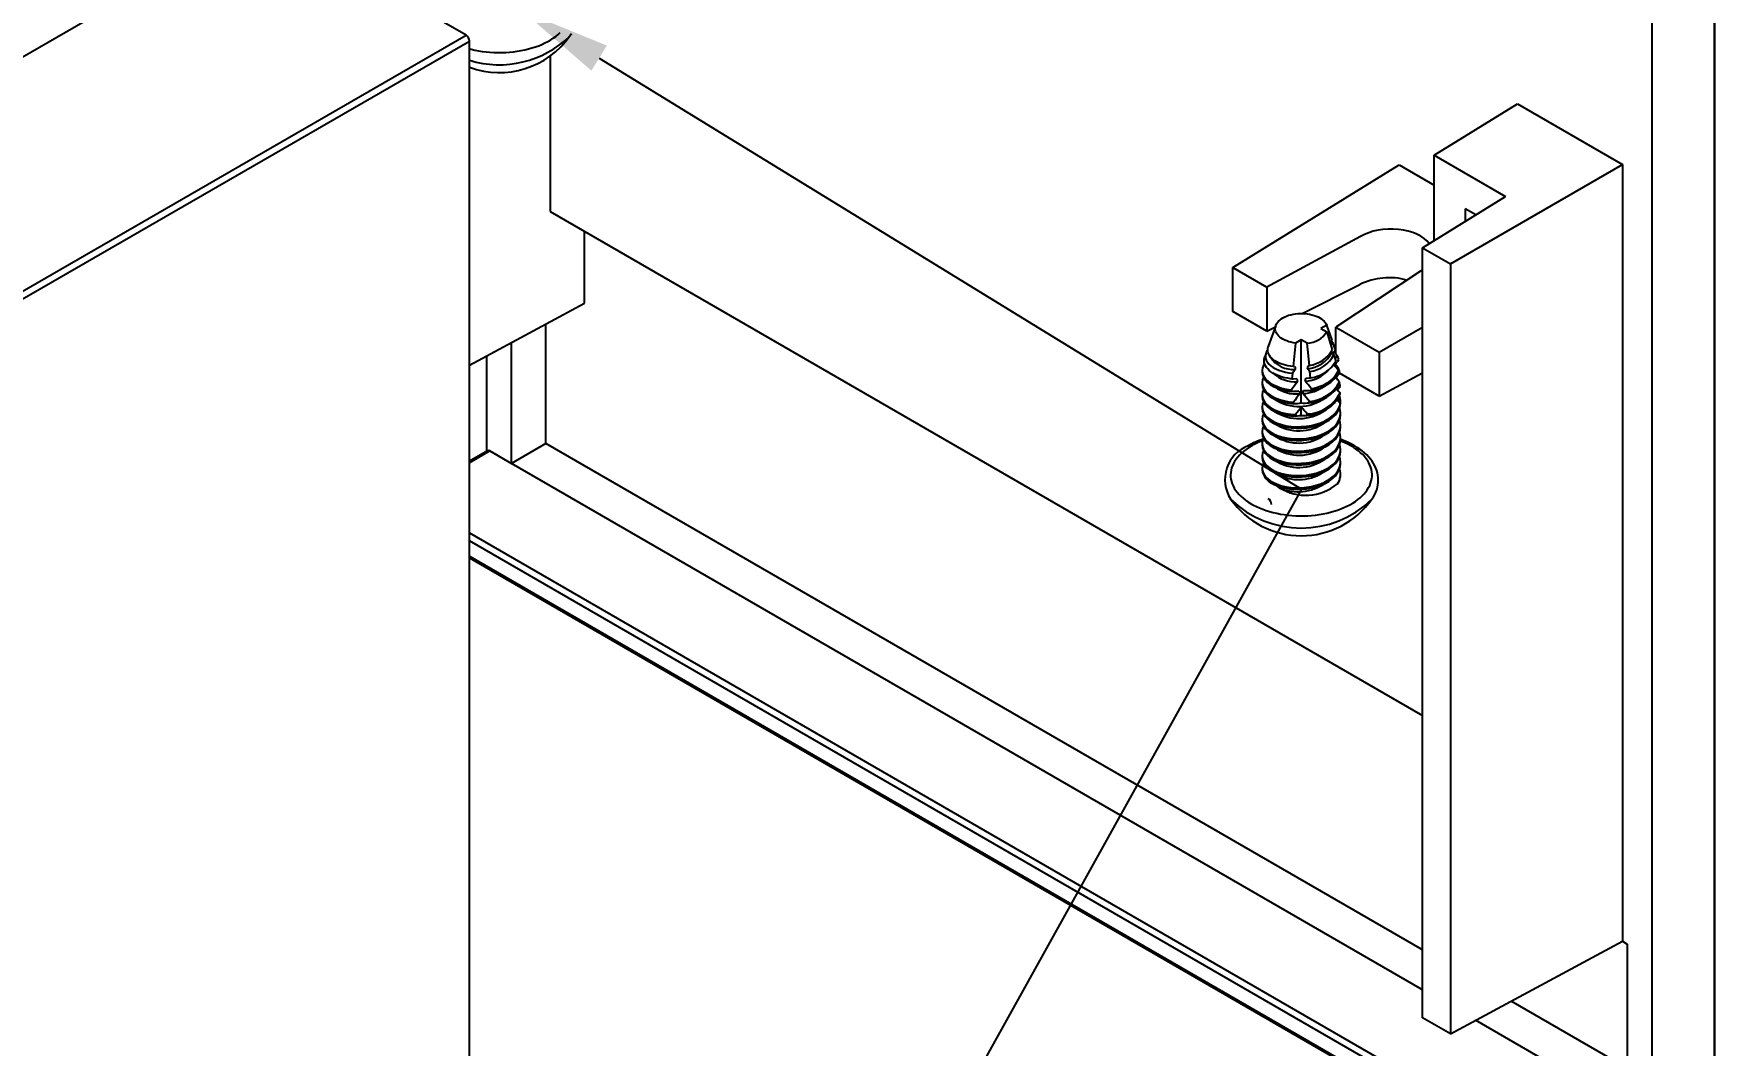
# Model space of a CAD drawing. Header units: inches. Extents: x 0 to 6.94, y -7.57 to 0.
# Drawn here: x 3.424 to 6.938, y -5.024 to -2.91 of the extents above; entities that cross this region are included whole.
import ezdxf
from ezdxf import colors
from ezdxf.entities.mleader import LeaderData, LeaderLine
from ezdxf.math import Vec2, Vec3

# ---------------------------------------------------------------- set-up
doc = ezdxf.new("R2010")
doc.units = ezdxf.units.IN
doc.header["$LTSCALE"] = 0.5
doc.header["$MEASUREMENT"] = 0
for name, color, linetype in [('End Cap', 92, 'CONTINUOUS'), ('FAB DWG', 221, 'CONTINUOUS'), ('Hardware', 242, 'CONTINUOUS'), ('Housing', 150, 'CONTINUOUS')]:
    doc.layers.add(name, color=color, linetype=linetype)
doc.layers.add('Text-Unprinted', color=131, linetype='CONTINUOUS', plot=False)
doc.styles.add('LSAD_Standard', font='arial.ttf')

msp = doc.modelspace()

# ---------------------------------------------------------------- linework, layer by layer
at = {"layer": 'End Cap', "transparency": 16777216}
for p, q in [((6.9385, -5.1459), (6.9385, -1.4055)), ((6.8085, -5.1936), (6.8085, -1.4805)), ((4.5037, -2.9568), (4.5037, -3.2817)), ((6.3528, -3.1641), (6.5265, -3.0567)), ((6.5265, -3.0567), (6.7463, -3.1836)), ((5.9316, -3.3991), (6.279, -3.1843)), ((6.279, -3.1843), (6.3528, -3.2269)), ((6.3528, -3.1641), (6.5019, -3.2502)), ((6.3528, -3.3424), (6.3528, -3.1641)), ((6.3866, -3.3913), (6.7463, -3.1836)), ((6.7463, -3.1836), (6.7463, -4.8069)), ((6.3282, -3.3576), (6.5019, -3.2502)), ((4.5037, -3.2817), (6.3282, -4.3349)), ((6.4173, -3.2759), (6.4173, -3.3025)), ((6.4396, -3.2888), (6.4173, -3.2759)), ((4.5757, -3.4736), (4.5757, -3.3232)), ((6.1985, -3.3342), (6.0023, -3.4399)), ((6.3282, -3.3576), (6.3866, -3.3913)), ((6.3282, -4.9666), (6.3282, -3.3576)), ((5.9316, -3.3991), (6.0023, -3.4399)), ((5.9316, -3.491), (5.9316, -3.3991)), ((6.3236, -3.4064), (6.147, -3.5234)), ((6.3866, -3.3913), (6.3866, -5.0003)), ((6.0023, -3.4399), (6.0024, -3.5318)), ((6.0764, -3.4948), (6.197, -3.4344)), ((4.3351, -3.603), (4.5757, -3.4736)), ((6.0024, -3.5318), (5.9316, -3.491)), ((4.4949, -3.7667), (4.4949, -3.5171)), ((6.0024, -3.5318), (6.0206, -3.5228)), ((6.147, -3.5234), (6.2374, -3.5756)), ((6.147, -3.5791), (6.147, -3.5234)), ((6.2374, -3.5756), (6.3282, -3.5232)), ((4.3708, -3.5838), (4.3708, -3.7829)), ((4.4229, -3.8082), (4.4229, -3.5557)), ((6.2374, -3.5756), (6.2374, -3.6675)), ((6.2374, -3.6675), (6.1544, -3.6196)), ((6.2374, -3.6675), (6.3282, -3.6187)), ((4.3729, -3.7817), (4.3351, -3.8035)), ((4.3779, -3.7822), (4.3351, -3.8069)), ((4.3779, -3.7822), (4.4229, -3.8082)), ((4.4949, -3.7667), (4.4229, -3.8082)), ((6.3282, -4.8251), (4.4949, -3.7667)), ((6.3282, -4.9081), (4.4229, -3.8082)), ((4.3351, -3.9534), (6.6318, -5.2793)), ((6.6247, -5.2915), (4.3351, -3.9698)), ((4.3351, -4.0024), (6.6247, -5.3242)), ((4.3351, -4.0058), (6.6268, -5.3288)), ((6.3866, -5.0003), (6.7463, -4.8069)), ((6.7463, -4.8069), (6.7564, -4.8127)), ((6.7564, -4.8127), (6.7564, -5.1553)), ((6.7564, -5.0722), (6.5136, -4.9321)), ((6.3866, -5.0003), (6.3282, -4.9666)), ((6.7564, -5.1553), (6.4391, -4.9721))]:
    msp.add_line(p, q, dxfattribs=at)
for centre, radius, start, end in [((6.2588, -3.5612), 0.141, 74.8851, 115.9794), ((4.3749, -3.7863), 0.00503, 54.3824, 114.3071)]:
    msp.add_arc(centre, radius, start, end, dxfattribs=at)
for start_param, end_param in [(0.397845, 2.34669), (5.488283, 5.564535)]:
    msp.add_ellipse((6.2611, -3.3703), major_axis=(0.0885, 0.0014), ratio=0.58727, start_param=start_param, end_param=end_param, dxfattribs=at)
at = {"layer": 'Hardware', "linetype": 'Continuous', "lineweight": 25, "transparency": 16777216}
for p, q in [((4.545, -2.915), (4.5454, -2.9145)), ((6.0213, -3.5199), (6.0056, -3.5642)), ((6.0747, -3.5498), (6.0625, -3.5569)), ((6.0747, -3.6819), (6.0747, -3.5498)), ((6.0869, -3.5569), (6.0747, -3.5498)), ((6.1278, -3.5192), (6.1156, -3.5262)), ((6.1156, -3.5262), (6.1278, -3.5333)), ((6.1389, -3.5505), (6.1278, -3.5192)), ((6.1278, -3.5333), (6.1394, -3.571)), ((6.0009, -3.5773), (5.9982, -3.5852)), ((6.0625, -3.5569), (6.0577, -3.6054)), ((6.0915, -3.6033), (6.0869, -3.5569)), ((6.138, -3.5516), (6.1389, -3.5505)), ((6.1418, -3.5587), (6.138, -3.5521)), ((6.1418, -3.5587), (6.1382, -3.5587)), ((6.1383, -3.5765), (6.1426, -3.5811)), ((6.146, -3.5709), (6.1418, -3.5587)), ((6.1426, -3.5811), (6.1466, -3.5944)), ((5.9927, -3.614), (5.9927, -3.6172)), ((6.0564, -3.6193), (6.0552, -3.6315)), ((6.0577, -3.6054), (6.061, -3.6053)), ((6.0887, -3.6035), (6.0915, -3.6033)), ((6.094, -3.6294), (6.0927, -3.6164)), ((6.1532, -3.5913), (6.1518, -3.5871)), ((6.1526, -3.6137), (6.1538, -3.6178)), ((6.1547, -3.6154), (6.1531, -3.6154)), ((6.1538, -3.6178), (6.1538, -3.6178)), ((5.9927, -3.6395), (5.9927, -3.6427)), ((6.1556, -3.6438), (6.1535, -3.6439)), ((6.1556, -3.6438), (6.1546, -3.6412)), ((5.9927, -3.665), (5.9927, -3.6682)), ((6.1563, -3.6746), (6.1511, -3.6776)), ((6.1562, -3.6724), (6.1517, -3.6727)), ((6.1562, -3.6724), (6.1546, -3.6665)), ((6.1567, -3.681), (6.1567, -3.6793)), ((5.9927, -3.6905), (5.9927, -3.6937)), ((5.9927, -3.716), (5.9927, -3.7192)), ((6.0747, -3.7079), (6.0747, -3.6908)), ((6.1567, -3.7065), (6.1567, -3.7033)), ((5.9927, -3.7416), (5.9927, -3.7447)), ((6.1567, -3.732), (6.1567, -3.7288)), ((6.1567, -3.7575), (6.1567, -3.7543)), ((5.9927, -3.7671), (5.9927, -3.7703)), ((5.9927, -3.7926), (5.9927, -3.7958)), ((6.1567, -3.783), (6.1567, -3.7798)), ((5.9927, -3.8181), (5.9927, -3.8213)), ((6.1567, -3.8085), (6.1567, -3.8054)), ((6.1567, -3.8324), (6.1567, -3.8309)), ((6.2221, -3.8832), (6.2225, -3.8827))]:
    msp.add_line(p, q, dxfattribs=at)
at = {"layer": 'Hardware', "linetype": 'Continuous', "lineweight": 25, "transparency": 16777216, "flags": 128}
for points in [[(4.3351, -2.9416), (4.3386, -2.9426), (4.3462, -2.9443), (4.354, -2.9459), (4.3619, -2.9471), (4.37, -2.9482), (4.3781, -2.9489), (4.3863, -2.9494), (4.3945, -2.9496), (4.4027, -2.9496), (4.4109, -2.9493), (4.4191, -2.9487), (4.4272, -2.9479), (4.4352, -2.9468), (4.4431, -2.9455), (4.4508, -2.9439), (4.4584, -2.9421), (4.4658, -2.94), (4.473, -2.9377), (4.48, -2.9352), (4.4867, -2.9324), (4.4931, -2.9295), (4.4992, -2.9263), (4.5051, -2.9229), (4.5105, -2.9194), (4.5157, -2.9157), (4.5204, -2.9118), (4.5248, -2.9078)], [(4.5449, -2.9151), (4.5453, -2.9146), (4.5484, -2.9098)], [(6.0625, -3.5569), (6.0576, -3.5561), (6.0529, -3.5551), (6.0484, -3.5538), (6.0441, -3.5522), (6.04, -3.5505), (6.0363, -3.5485), (6.0329, -3.5464), (6.0298, -3.5441), (6.0272, -3.5416), (6.0249, -3.539), (6.0231, -3.5363), (6.0217, -3.5335), (6.0207, -3.5306), (6.0203, -3.5277), (6.0202, -3.5248), (6.0207, -3.5219), (6.0216, -3.5191), (6.023, -3.5163), (6.0248, -3.5135), (6.0271, -3.5109), (6.0297, -3.5085), (6.0328, -3.5061), (6.0362, -3.504), (6.0399, -3.502), (6.0439, -3.5003), (6.0482, -3.4987), (6.0527, -3.4974), (6.0574, -3.4964), (6.0623, -3.4956), (6.0672, -3.4951), (6.0723, -3.4948), (6.0773, -3.4948), (6.0823, -3.4951), (6.0873, -3.4956), (6.0921, -3.4964), (6.0968, -3.4975), (6.1013, -3.4988), (6.1056, -3.5003), (6.1096, -3.5021), (6.1134, -3.5041), (6.1167, -3.5062), (6.1198, -3.5085), (6.1224, -3.511), (6.1246, -3.5136), (6.1264, -3.5164), (6.1278, -3.5192)], [(6.0044, -3.5709), (6.0044, -3.5709), (6.0019, -3.5751), (6.0003, -3.5795), (5.9997, -3.5839), (6.0001, -3.5882), (6.0015, -3.5924), (6.0037, -3.5966), (6.0069, -3.6005), (6.011, -3.6042), (6.0158, -3.6076), (6.0213, -3.6107), (6.0276, -3.6134), (6.0345, -3.6157), (6.0414, -3.6174), (6.0488, -3.6186), (6.0564, -3.6193)], [(6.0577, -3.6054), (6.0521, -3.6048), (6.0468, -3.604), (6.0416, -3.6029), (6.0365, -3.6015), (6.0317, -3.5998), (6.0273, -3.598), (6.0232, -3.5959), (6.0194, -3.5936), (6.016, -3.5911), (6.013, -3.5886), (6.0104, -3.5859), (6.0082, -3.583), (6.0065, -3.58), (6.0053, -3.577), (6.0046, -3.574), (6.0044, -3.5708), (6.0047, -3.5677), (6.0055, -3.5646), (6.0056, -3.5642)], [(6.1401, -3.5785), (6.1433, -3.5745), (6.146, -3.5709)], [(5.9978, -3.5992), (5.9955, -3.6027), (5.9934, -3.6082), (5.9927, -3.6138), (5.9934, -3.6195), (5.9955, -3.6251), (5.999, -3.6305), (6.0039, -3.6356), (6.0098, -3.6402), (6.0167, -3.6442), (6.0246, -3.6477), (6.0335, -3.6507), (6.0433, -3.6529), (6.0538, -3.6544)], [(5.9927, -3.6172), (5.9934, -3.6227), (5.9955, -3.6283), (5.999, -3.6337), (6.0039, -3.6388), (6.0098, -3.6434), (6.0167, -3.6474), (6.0247, -3.651), (6.0337, -3.6539), (6.0437, -3.6562), (6.0543, -3.6576)], [(6.0552, -3.6315), (6.0522, -3.6312), (6.0462, -3.6304), (6.0404, -3.6292), (6.0346, -3.6277), (6.0291, -3.626), (6.0241, -3.624), (6.0194, -3.6218), (6.015, -3.6193), (6.011, -3.6166), (6.0076, -3.6138), (6.0045, -3.6108), (6.0019, -3.6076), (5.9998, -3.6043), (5.9983, -3.601), (5.9973, -3.5976), (5.9968, -3.5941), (5.9969, -3.5906), (5.9976, -3.5871), (5.9982, -3.5852)], [(6.0621, -3.6117), (6.0589, -3.6159), (6.0564, -3.6193)], [(6.0927, -3.6164), (6.0912, -3.6145), (6.0876, -3.6101)], [(6.1468, -3.6291), (6.1506, -3.6243), (6.1548, -3.619)], [(5.9955, -3.6283), (5.9934, -3.6337), (5.9927, -3.6393), (5.9934, -3.645), (5.9955, -3.6506), (5.999, -3.6561), (6.0039, -3.6611), (6.0098, -3.6657), (6.0167, -3.6697), (6.0236, -3.6729), (6.0313, -3.6755), (6.0397, -3.6777), (6.0487, -3.6793), (6.0582, -3.6803)], [(5.9927, -3.6427), (5.9934, -3.6482), (5.9955, -3.6538), (5.999, -3.6593), (6.0039, -3.6643), (6.0098, -3.6689), (6.0167, -3.6729), (6.0237, -3.6761), (6.0315, -3.6788), (6.04, -3.681), (6.0492, -3.6825), (6.0587, -3.6835)], [(5.9955, -3.6538), (5.9934, -3.6592), (5.9927, -3.6648), (5.9934, -3.6705), (5.9955, -3.6762), (5.999, -3.6816), (6.0039, -3.6866), (6.0098, -3.6912), (6.0167, -3.6953), (6.0243, -3.6986), (6.0329, -3.7015), (6.0423, -3.7037), (6.0523, -3.7053), (6.0627, -3.706)], [(6.0552, -3.6315), (6.0583, -3.6314), (6.0655, -3.631)], [(6.0841, -3.6298), (6.0914, -3.6295), (6.094, -3.6294)], [(6.0959, -3.6522), (6.1063, -3.6497), (6.1164, -3.6462)], [(6.1511, -3.6339), (6.1497, -3.6313), (6.1473, -3.6284)], [(6.1482, -3.6526), (6.1517, -3.6562), (6.1556, -3.6605)], [(6.15, -3.6544), (6.151, -3.6532), (6.1557, -3.6474)], [(5.9927, -3.6682), (5.9934, -3.6737), (5.9955, -3.6793), (5.999, -3.6848), (6.0039, -3.6898), (6.0098, -3.6944), (6.0167, -3.6984), (6.0244, -3.7019), (6.0331, -3.7048), (6.0426, -3.707), (6.0528, -3.7085), (6.0633, -3.7092)], [(5.9955, -3.6793), (5.9934, -3.6847), (5.9927, -3.6903), (5.9934, -3.696), (5.9955, -3.7017), (5.999, -3.7071), (6.0039, -3.7122), (6.0098, -3.7167), (6.0167, -3.7208), (6.0245, -3.7243), (6.0334, -3.7272), (6.0431, -3.7294), (6.0535, -3.7309), (6.0642, -3.7316), (6.0751, -3.7314), (6.0857, -3.7304), (6.0959, -3.7288), (6.1058, -3.7264), (6.1154, -3.7231), (6.1244, -3.7191), (6.1327, -3.7144), (6.1402, -3.7088), (6.1464, -3.7027), (6.1512, -3.6963), (6.1544, -3.6898), (6.1563, -3.683), (6.1563, -3.683)], [(5.9927, -3.6937), (5.9934, -3.6992), (5.9955, -3.7049), (5.999, -3.7103), (6.0039, -3.7153), (6.0098, -3.7199), (6.0167, -3.724), (6.0245, -3.7274), (6.0334, -3.7304), (6.0431, -3.7326), (6.0535, -3.7341), (6.0642, -3.7347), (6.0751, -3.7346), (6.0857, -3.7336), (6.0959, -3.732), (6.1058, -3.7296), (6.1154, -3.7263), (6.1244, -3.7223), (6.1327, -3.7176), (6.1399, -3.7122), (6.1459, -3.7065), (6.1506, -3.7004), (6.1539, -3.6942), (6.156, -3.6879), (6.1567, -3.6812), (6.1567, -3.681)], [(6.1497, -3.6761), (6.1516, -3.6781), (6.1563, -3.683)], [(5.9955, -3.7048), (5.9934, -3.7102), (5.9927, -3.7158), (5.9934, -3.7216), (5.9955, -3.7272), (5.999, -3.7326), (6.0039, -3.7377), (6.0098, -3.7423), (6.0167, -3.7463), (6.0245, -3.7498), (6.0334, -3.7527), (6.0431, -3.7549), (6.0535, -3.7564), (6.0642, -3.7571), (6.0751, -3.7569), (6.0857, -3.756), (6.0959, -3.7543), (6.1058, -3.7519), (6.1154, -3.7487), (6.1244, -3.7446), (6.1327, -3.7399), (6.1399, -3.7346), (6.1459, -3.7288), (6.1506, -3.7227), (6.1539, -3.7166), (6.156, -3.7102), (6.1567, -3.7035), (6.156, -3.6967), (6.1546, -3.6921)], [(5.9927, -3.7192), (5.9934, -3.7247), (5.9955, -3.7304), (5.999, -3.7358), (6.0039, -3.7409), (6.0098, -3.7455), (6.0167, -3.7495), (6.0245, -3.753), (6.0334, -3.7559), (6.0431, -3.7581), (6.0535, -3.7596), (6.0642, -3.7603), (6.0751, -3.7601), (6.0857, -3.7591), (6.0959, -3.7575), (6.1058, -3.7551), (6.1154, -3.7518), (6.1244, -3.7478), (6.1327, -3.7431), (6.1399, -3.7378), (6.1459, -3.732), (6.1506, -3.7259), (6.1539, -3.7198), (6.156, -3.7134), (6.1567, -3.7067), (6.1567, -3.7065)], [(5.9955, -3.7304), (5.9934, -3.7357), (5.9927, -3.7414), (5.9934, -3.7471), (5.9955, -3.7527), (5.999, -3.7581), (6.0039, -3.7632), (6.0098, -3.7678), (6.0167, -3.7718), (6.0245, -3.7753), (6.0334, -3.7782), (6.0431, -3.7805), (6.0535, -3.7819), (6.0642, -3.7826), (6.0751, -3.7824), (6.0857, -3.7815), (6.0959, -3.7798), (6.1058, -3.7774), (6.1154, -3.7742), (6.1244, -3.7702), (6.1327, -3.7654), (6.1399, -3.7601), (6.1459, -3.7543), (6.1506, -3.7483), (6.1539, -3.7421), (6.156, -3.7357), (6.1567, -3.729), (6.156, -3.7222), (6.1546, -3.7176)], [(6.0633, -3.7092), (6.0708, -3.7084), (6.0747, -3.7079)], [(5.9927, -3.7447), (5.9934, -3.7503), (5.9955, -3.7559), (5.999, -3.7613), (6.0039, -3.7664), (6.0098, -3.771), (6.0167, -3.775), (6.0245, -3.7785), (6.0334, -3.7814), (6.0431, -3.7836), (6.0535, -3.7851), (6.0642, -3.7858), (6.0751, -3.7856), (6.0857, -3.7847), (6.0959, -3.783), (6.1058, -3.7806), (6.1154, -3.7774), (6.1244, -3.7733), (6.1327, -3.7686), (6.1399, -3.7633), (6.1459, -3.7575), (6.1506, -3.7514), (6.1539, -3.7453), (6.156, -3.7389), (6.1567, -3.7322), (6.1567, -3.732)], [(5.9955, -3.7559), (5.9934, -3.7613), (5.9927, -3.7669), (5.9934, -3.7726), (5.9955, -3.7782), (5.999, -3.7836), (6.0039, -3.7887), (6.0098, -3.7933), (6.0167, -3.7973), (6.0245, -3.8008), (6.0334, -3.8037), (6.0431, -3.806), (6.0535, -3.8074), (6.0642, -3.8081), (6.0751, -3.8079), (6.0857, -3.807), (6.0959, -3.8053), (6.1058, -3.8029), (6.1154, -3.7997), (6.1244, -3.7957), (6.1327, -3.7909), (6.1399, -3.7856), (6.1459, -3.7798), (6.1506, -3.7738), (6.1539, -3.7676), (6.156, -3.7612), (6.1567, -3.7546), (6.156, -3.7477), (6.1546, -3.7431)], [(5.9927, -3.7703), (5.9934, -3.7758), (5.9955, -3.7814), (5.999, -3.7868), (6.0039, -3.7919), (6.0098, -3.7965), (6.0167, -3.8005), (6.0245, -3.804), (6.0334, -3.8069), (6.0431, -3.8092), (6.0535, -3.8106), (6.0642, -3.8113), (6.0751, -3.8111), (6.0857, -3.8102), (6.0959, -3.8085), (6.1058, -3.8061), (6.1154, -3.8029), (6.1244, -3.7989), (6.1327, -3.7941), (6.1399, -3.7888), (6.1459, -3.783), (6.1506, -3.777), (6.1539, -3.7708), (6.156, -3.7644), (6.1567, -3.7577), (6.1567, -3.7575)], [(6.222, -3.8833), (6.2224, -3.8828), (6.2255, -3.878), (6.2282, -3.8731), (6.2305, -3.8682), (6.2324, -3.8632), (6.2339, -3.8582), (6.2349, -3.8531), (6.2355, -3.8481), (6.2357, -3.843), (6.2355, -3.8379), (6.2349, -3.8329), (6.2338, -3.8279), (6.2324, -3.823), (6.2306, -3.8181), (6.2284, -3.8133), (6.2258, -3.8085), (6.2227, -3.8038), (6.2193, -3.7993), (6.2155, -3.7948), (6.2114, -3.7905), (6.2069, -3.7863), (6.202, -3.7822), (6.1968, -3.7784), (6.1912, -3.7747), (6.1854, -3.7711), (6.1793, -3.7678), (6.1729, -3.7647), (6.1663, -3.7618), (6.1595, -3.7591), (6.1567, -3.7581)], [(5.9701, -3.772), (5.9644, -3.7755), (5.9591, -3.7791), (5.9542, -3.7829), (5.9496, -3.7868), (5.9454, -3.7909), (5.9416, -3.7951), (5.9382, -3.7995), (5.9352, -3.8039), (5.9327, -3.8084), (5.9306, -3.813), (5.929, -3.8177), (5.9278, -3.8224), (5.927, -3.8271), (5.9267, -3.8318), (5.9269, -3.8366), (5.9275, -3.8413), (5.9286, -3.846), (5.9302, -3.8507), (5.9321, -3.8553), (5.9346, -3.8598), (5.9374, -3.8643), (5.9407, -3.8686), (5.9444, -3.8729), (5.9485, -3.877), (5.953, -3.881), (5.9578, -3.8848), (5.9631, -3.8885), (5.9686, -3.892), (5.9745, -3.8953), (5.9807, -3.8984), (5.9872, -3.9013), (5.994, -3.904), (6.001, -3.9065), (6.0083, -3.9087), (6.0157, -3.9108), (6.0233, -3.9125), (6.0311, -3.9141), (6.0391, -3.9153), (6.0471, -3.9163), (6.0552, -3.9171), (6.0634, -3.9176), (6.0716, -3.9178), (6.0798, -3.9178), (6.088, -3.9175), (6.0962, -3.9169), (6.1043, -3.9161), (6.1123, -3.915), (6.1202, -3.9137), (6.128, -3.9121), (6.1356, -3.9103), (6.143, -3.9082), (6.1502, -3.9059), (6.1571, -3.9034), (6.1638, -3.9006), (6.1702, -3.8976), (6.1764, -3.8945), (6.1822, -3.8911), (6.1877, -3.8876), (6.1928, -3.8839), (6.1976, -3.88), (6.202, -3.876), (6.206, -3.8718), (6.2096, -3.8676), (6.2127, -3.8632), (6.2155, -3.8587), (6.2178, -3.8541), (6.2197, -3.8495), (6.2211, -3.8448), (6.222, -3.8401), (6.2226, -3.8354), (6.2226, -3.8306), (6.2222, -3.8259), (6.2214, -3.8212), (6.2201, -3.8165), (6.2183, -3.8119), (6.2161, -3.8073), (6.2135, -3.8028), (6.2104, -3.7984), (6.2069, -3.7941), (6.203, -3.7899), (6.1987, -3.7858), (6.194, -3.7819), (6.189, -3.7782), (6.1836, -3.7746), (6.1779, -3.7712), (6.1718, -3.768), (6.1654, -3.765), (6.1588, -3.7622), (6.1564, -3.7612)], [(5.9955, -3.7814), (5.9934, -3.7868), (5.9927, -3.7924), (5.9934, -3.7981), (5.9955, -3.8037), (5.999, -3.8092), (6.0039, -3.8142), (6.0098, -3.8188), (6.0167, -3.8228), (6.0245, -3.8263), (6.0334, -3.8292), (6.0431, -3.8315), (6.0535, -3.833), (6.0642, -3.8336), (6.0751, -3.8335), (6.0857, -3.8325), (6.0959, -3.8308), (6.1058, -3.8284), (6.1154, -3.8252), (6.1244, -3.8212), (6.1327, -3.8165), (6.1399, -3.8111), (6.1459, -3.8053), (6.1506, -3.7993), (6.1539, -3.7931), (6.156, -3.7867), (6.1567, -3.7801), (6.156, -3.7733), (6.1546, -3.7687)], [(5.9927, -3.7958), (5.9934, -3.8013), (5.9955, -3.8069), (5.999, -3.8124), (6.0039, -3.8174), (6.0098, -3.822), (6.0167, -3.826), (6.0245, -3.8295), (6.0334, -3.8324), (6.0431, -3.8347), (6.0535, -3.8362), (6.0642, -3.8368), (6.0751, -3.8366), (6.0857, -3.8357), (6.0959, -3.834), (6.1058, -3.8316), (6.1154, -3.8284), (6.1244, -3.8244), (6.1327, -3.8196), (6.1399, -3.8143), (6.1459, -3.8085), (6.1506, -3.8025), (6.1539, -3.7963), (6.156, -3.7899), (6.1567, -3.7833), (6.1567, -3.783)], [(6.0167, -3.8484), (6.0245, -3.8518), (6.0334, -3.8548), (6.0431, -3.857), (6.0535, -3.8585), (6.0642, -3.8591), (6.0751, -3.859), (6.0857, -3.858), (6.0959, -3.8564), (6.1058, -3.854), (6.1154, -3.8507), (6.1244, -3.8467), (6.1327, -3.842), (6.1399, -3.8366), (6.1459, -3.8309), (6.1506, -3.8248), (6.1539, -3.8186), (6.156, -3.8123), (6.1567, -3.8056), (6.156, -3.7988), (6.1546, -3.7942)], [(5.9955, -3.8069), (5.9934, -3.8123), (5.9927, -3.8179), (5.9934, -3.8236), (5.9955, -3.8293), (5.999, -3.8347), (6.0039, -3.8397), (6.0098, -3.8443), (6.0167, -3.8484)], [(6.0167, -3.8515), (6.0245, -3.855), (6.0334, -3.858), (6.0431, -3.8602), (6.0535, -3.8617), (6.0642, -3.8623), (6.0751, -3.8622), (6.0857, -3.8612), (6.0959, -3.8595), (6.1058, -3.8571), (6.1154, -3.8539), (6.1244, -3.8499), (6.1327, -3.8452), (6.1399, -3.8398), (6.1459, -3.8341), (6.1506, -3.828), (6.1539, -3.8218), (6.156, -3.8154), (6.1567, -3.8088), (6.1567, -3.8085)], [(6.0189, -3.827), (6.0222, -3.8297), (6.0287, -3.8335)]]:
    msp.add_lwpolyline(points, dxfattribs=at)
at = {"layer": 'Hardware', "linetype": 'Continuous', "lineweight": 25, "transparency": 16777216}
for centre, radius, start, end in [((4.3976, -2.8107), 0.1806, 249.7511, 324.912), ((4.3977, -2.7643), 0.2108, 252.7213, 314.3415), ((6.0856, -3.5074), 0.0495, 271.5526, 328.442), ((6.0828, -3.5478), 0.0625, 274.392, 332.615), ((6.0832, -3.5395), 0.0644, 277.3405, 330.7253), ((6.0836, -3.5506), 0.0664, 277.9486, 332.6168), ((6.1127, -3.6049), 0.0429, 24.5123, 44.8388), ((6.0573, -3.5567), 0.0552, 212.1216, 274.9085), ((6.0617, -3.5692), 0.0684, 227.412, 274.1893), ((6.0775, -3.5621), 0.0744, 274.1275, 317.2559), ((6.0853, -3.5593), 0.0706, 277.0518, 330.2121), ((6.0867, -3.5778), 0.0782, 276.4091, 329.2436), ((6.0948, -3.5857), 0.0642, 289.6546, 334.0983), ((6.1005, -3.5864), 0.0619, 284.8722, 329.4683), ((4.5651, -5.0631), 2.1496, 42.3961, 42.8095), ((5.5458, -3.124), 0.7664, 321.2443, 322.4283), ((6.1477, -3.7481), 0.161, 88.5465, 91.1673), ((6.1189, -3.6276), 0.0378, 18.8099, 44.8447), ((6.0648, -3.584), 0.0791, 234.4705, 274.9462), ((7.4586, -4.7039), 1.7535, 142.54, 143.2378), ((6.0737, -3.5778), 0.0847, 272.7968, 306.4072), ((5.6162, -4.0325), 0.6122, 38.4019, 40.3271), ((6.0862, -3.6043), 0.0777, 273.5108, 332.0995), ((6.0859, -3.6004), 0.0783, 274.1092, 331.5052), ((5.0909, -4.6156), 1.445, 42.585, 43.0608), ((6.0697, -3.5966), 0.0925, 236.733, 305.9872), ((6.0498, -3.4846), 0.1731, 271.5153, 276.8335), ((7.0354, -4.4199), 1.2256, 141.8484, 142.8793), ((6.0516, -3.5333), 0.1503, 272.723, 278.8501), ((6.0824, -3.4107), 0.2713, 268.3813, 271.8184), ((5.7138, -3.9846), 0.4861, 39.0165, 41.5114), ((6.0795, -3.3226), 0.3333, 269.9398, 272.736), ((6.0856, -3.6307), 0.0773, 270.496, 335.0915), ((6.0857, -3.6274), 0.0773, 270.8805, 334.7089), ((6.1292, -3.6793), 0.0275, 350.1317, 9.8683), ((6.0697, -3.6221), 0.0925, 236.705, 305.9072), ((6.0697, -3.6476), 0.0925, 236.6994, 305.8951), ((6.8029, -4.2753), 0.9338, 141.2432, 142.4323), ((5.7717, -3.967), 0.41, 39.7528, 42.3487), ((6.0834, -3.4657), 0.2424, 267.9491, 270.6919), ((6.0502, -3.9227), 0.1743, 108.4803, 119.7998), ((6.0697, -3.6731), 0.0925, 236.6994, 305.8951), ((5.9906, -3.8419), 0.0756, 110.9691, 212.5591), ((6.0503, -3.9123), 0.1616, 110.5888, 119.7582), ((6.0697, -3.6986), 0.0925, 236.6994, 305.8951), ((6.0298, -3.8165), 0.0374, 187.3727, 249.4741), ((6.0697, -3.7241), 0.0925, 236.6994, 305.8951), ((6.0684, -3.7447), 0.0973, 245.8764, 304.7622), ((6.1236, -3.8312), 0.0331, 323.5115, 20.4599), ((6.0543, -3.814), 0.0518, 229.7406, 240.3619), ((6.0684, -3.7702), 0.0973, 245.8764, 304.7622), ((6.0838, -3.7704), 0.1043, 238.0979, 309.5201), ((6.1258, -3.8319), 0.0309, 322.1473, 359.064), ((6.0748, -3.7325), 0.2108, 225.4273, 314.3415), ((6.0747, -3.7789), 0.1806, 215.088, 324.912)]:
    msp.add_arc(centre, radius, start, end, dxfattribs=at)
at = {"layer": 'Hardware', "transparency": 16777216}
msp.add_arc((6.0856, -3.5074), 0.0495, 271.5526, 328.442, dxfattribs=at)
at = {"layer": 'Hardware', "linetype": 'Continuous', "lineweight": 25, "transparency": 16777216}
for major_axis, ratio, start_param, end_param in [((-0.0438, 0.4601), 0.104683, 4.192308, 4.209898), ((-0.0495, 0.4071), 0.103906, 4.061753, 4.071135), ((-0.0438, 0.4601), 0.104683, 2.191246, 2.208677), ((0.0438, 0.4601), 0.104683, 4.078983, 4.096751), ((-0.0551, 0.5797), 0.104683, 4.188578, 4.195582), ((-0.0551, 0.5797), 0.104683, 2.146305, 2.153027), ((-0.0438, 0.4601), 0.104683, 2.262246, 2.280575), ((0.0438, 0.4601), 0.104683, 4.005604, 4.024326), ((0.0551, 0.5797), 0.104683, 4.134535, 4.141354), ((-0.0623, 0.5129), 0.103906, 4.059066, 4.065965), ((-0.0551, 0.5797), 0.104683, 4.131326, 4.138609), ((-0.0551, 0.5797), 0.104683, 2.200867, 2.207822), ((-0.0438, 0.4601), 0.104683, 2.337214, 2.356712), ((0.0438, 0.4601), 0.104683, 3.927701, 3.947674), ((0.0551, 0.5797), 0.104683, 4.078922, 4.085983), ((-0.0623, 0.5129), 0.103906, 4.002705, 4.009871), ((-0.0551, 0.5797), 0.104683, 4.074476, 4.079186), ((-0.0623, 0.5129), 0.103906, 3.948738, 3.951443), ((-0.0551, 0.5797), 0.104683, 2.257449, 2.264685), ((0.0551, 0.5797), 0.104683, 4.021142, 4.028498)]:
    msp.add_ellipse((6.0747, -3.334), major_axis=major_axis, ratio=ratio, start_param=start_param, end_param=end_param, dxfattribs=at)
at = {"layer": 'Housing', "linetype": 'Continuous', "lineweight": 25, "transparency": 16777216}
for p, q in [((3.9018, -2.6698), (1.4632, -4.0771)), ((4.328, -2.9135), (3.9068, -2.6703)), ((1.4963, -4.5459), (4.328, -2.9135)), ((1.4962, -4.5623), (4.3351, -2.9257)), ((4.3351, -5.5654), (4.3351, -2.9257))]:
    msp.add_line(p, q, dxfattribs=at)
for centre in [(4.3197, -2.9264), (5.9968, -3.8946)]:
    msp.add_arc(centre, 0.0154, 2.6055, 57.3945, dxfattribs=at)
at = {"layer": 'Text-Unprinted', "ltscale": 0.5, "transparency": 16777216}
msp.add_lwpolyline([(0, 0), (6.9385, 0), (6.9385, -7.5729), (0, -7.5729)], close=True, dxfattribs=at)

# ---------------------------------------------------------------- leaders
at = {"layer": 'FAB DWG', "ltscale": 0.5, "transparency": 16777216}
ml = msp.add_multileader_mtext('Standard', dxfattribs=at)
ml.set_content('\\A1;8-32 x {\\H0.7x;\\S3/8;}" PAN\\PTYPE F (HW83238)', color=256, style='LSAD_Standard')
ml.set_leader_properties()
ml.build(insert=Vec2(0, 0))
ml.multileader.update_dxf_attribs({"text_left_attachment_type": 2, "dogleg_length": 0.36, "arrow_head_size": 0.1875})
ctx = ml.context
ctx.base_point, ctx.char_height, ctx.arrow_head_size, ctx.landing_gap_size, ctx.plane_origin = Vec3(2.29, -5.8755), 0.1875, 0.1875, 0.09, Vec3(7.8779, 10.8246)
ctx.left_attachment, ctx.text_align_type = 2, 2
notes = []
notes.append((ctx, [(1, (1, 1, 0), (5.0605, -5.6867), (-1, 0), 0.2772, [(1, [(4.4465, -2.8631), (6.0751, -3.8622)], 0, [])])]))
ctx.mtext.insert, ctx.mtext.width, ctx.mtext.defined_height, ctx.mtext.alignment, ctx.mtext.flow_direction = Vec3(4.6933, -5.5654), 2.351815, 0.6491, 3, 5
for ctx, leaders in notes:
    for number, flags, end, landing, length, lines in leaders:
        leader = LeaderData()
        leader.index, (leader.has_last_leader_line, leader.has_dogleg_vector, leader.attachment_direction) = number, flags
        leader.last_leader_point, leader.dogleg_vector, leader.dogleg_length = Vec3(end), Vec3(landing), length
        for number, points, colour, breaks in lines:
            line = LeaderLine()
            line.index, line.vertices, line.color, line.breaks = number, Vec3.list(points), colors.encode_raw_color(colour), breaks
            leader.lines.append(line)
        ctx.leaders.append(leader)

doc.saveas('drawing.dxf')
